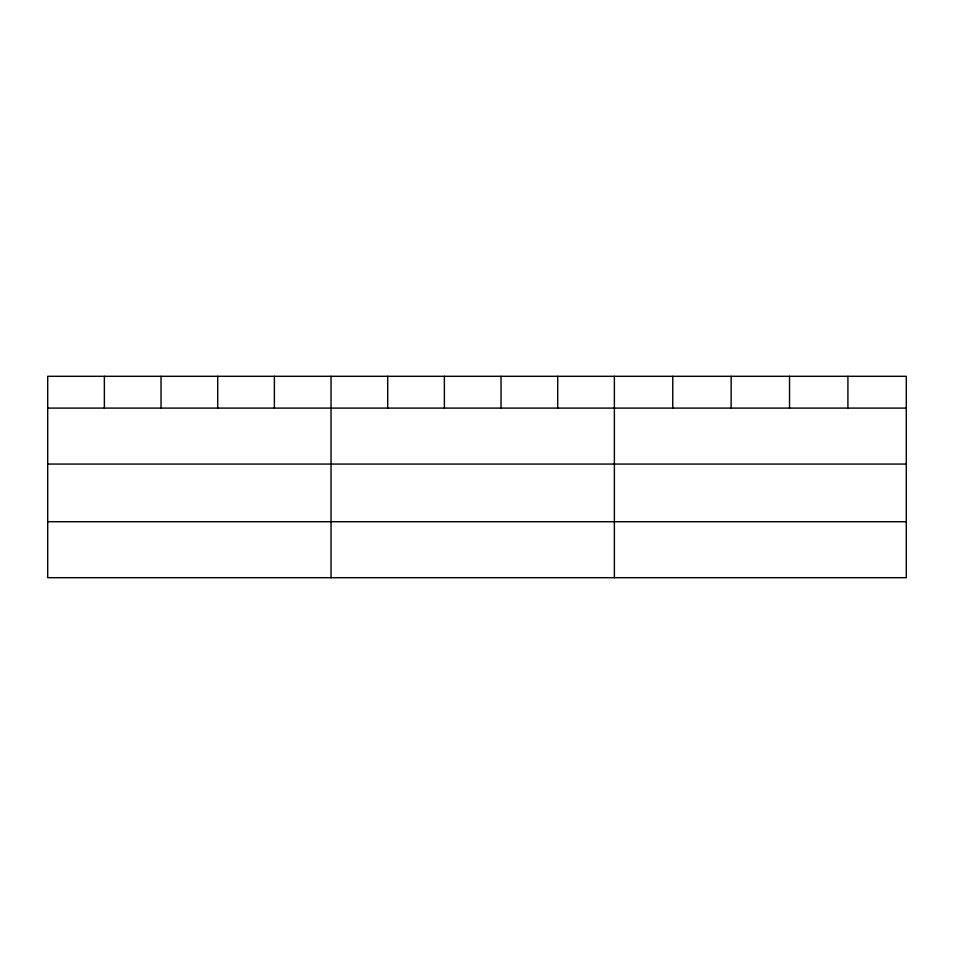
<?xml version="1.0" encoding="UTF-8"?>
<svg xmlns="http://www.w3.org/2000/svg" width="954" height="954" viewBox="0 0 954 954"><rect width="100%" height="100%" fill="white"/><g stroke="black" fill="none" stroke-linecap="round" stroke-linejoin="round"><path stroke-width="1.43" d="M906.3 464.061L906.3 376.305L47.7 376.305L47.7 577.695L906.3 577.695L906.3 464.061L47.7 464.061M47.7 408.097L906.3 408.097M47.7 521.719L906.3 521.719M847.915 376.305L847.915 408.097M789.53 376.305L789.53 408.097M731.146 376.305L731.146 408.097M672.761 376.305L672.761 408.097M614.376 376.305L614.376 577.695M557.708 376.305L557.708 408.097M501.041 376.305L501.041 408.097M444.373 376.305L444.373 408.097M387.706 376.305L387.706 408.097M331.038 376.305L331.038 577.695M274.37 376.305L274.37 408.097M217.703 376.305L217.703 408.097M161.035 376.305L161.035 408.097M104.368 376.305L104.368 408.097"/></g></svg>
